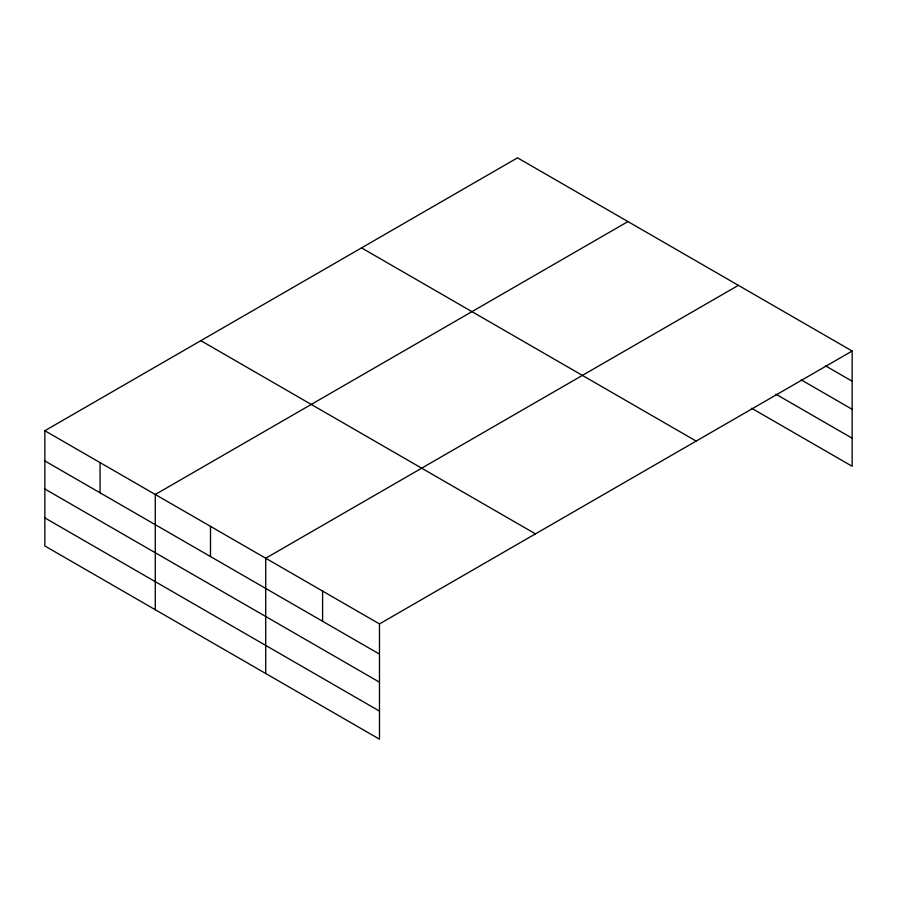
<?xml version="1.0" encoding="UTF-8"?>
<svg xmlns="http://www.w3.org/2000/svg" width="897" height="897" viewBox="0 0 897 897"><rect width="100%" height="100%" fill="white"/><g stroke="black" fill="none" stroke-linecap="round" stroke-linejoin="round"><path stroke-width="1.35" d="M852.15 351.03L517.524 157.827L44.85 430.728L44.85 545.97L379.476 739.173L379.476 623.92L852.15 351.03L852.15 466.272L751.686 408.27M627.945 221.581L155.282 494.482L155.282 609.725M738.377 285.347L265.703 558.237L265.703 673.479M825.52 365.853L852.15 381.225M801.313 379.936L852.15 409.29M775.894 394.187L852.15 438.207M361.536 247.886L696.173 441.089M200.827 340.669L535.464 533.872M44.85 430.728L379.476 623.92M44.85 460.923L379.476 654.115M44.85 488.988L379.476 682.18M44.85 517.905L379.476 711.097M322.595 591.078L322.595 621.273M210.492 526.36L210.492 556.555M100.06 462.605L100.06 492.801"/></g></svg>
